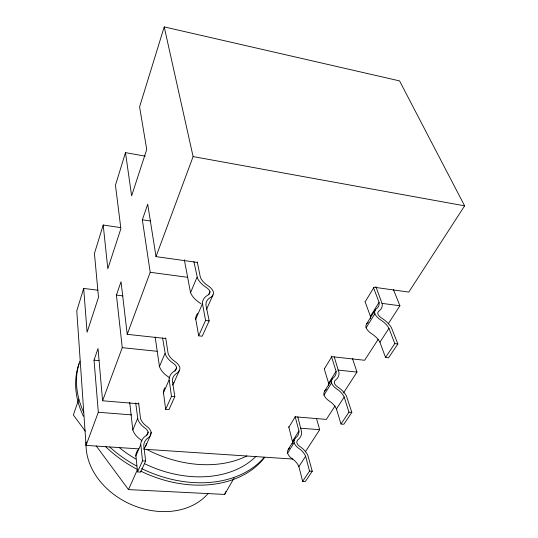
<?xml version="1.0" encoding="UTF-8"?>
<svg xmlns="http://www.w3.org/2000/svg" width="538" height="538" viewBox="0 0 538 538"><rect width="100%" height="100%" fill="white"/><g stroke="black" fill="none" stroke-linecap="round" stroke-linejoin="round"><path stroke-width="0.81" d="M193.909 261.697L197.527 278.395A21.137 13.302 23.9 0 0 205.146 286.693L206.969 287.944A8.796 5.669 23.5 0 1 209.8 291.24L209.975 292.067A8.776 5.642 23.4 0 1 208.388 294.804L206.948 295.671A21.507 13.995 24.8 0 0 202.362 303.035L205.57 320.466L198.67 335.82L202.214 336.216L209.161 320.89L205.906 304.784A17.774 11.56 24.8 0 1 210.385 297.514A12.482 8.03 23.4 0 0 213.485 292.114A12.509 8.057 23.5 0 0 207.917 285.665A17.519 11.022 23.9 0 1 200.392 277.494L197.258 261.966M162.57 337.871L165.401 354.582A19.503 13.591 23.6 0 0 172.261 362.619L173.929 363.802A8.097 5.77 23.1 0 1 176.471 366.99L176.605 367.81A8.083 5.75 23.1 0 1 175.018 370.615L173.639 371.543A19.792 14.223 24.7 0 0 169.087 379.082L171.481 396.351L165.65 409.324L168.952 409.6L174.823 396.647L172.342 380.689A16.355 11.749 24.7 0 1 176.794 373.251A11.5 8.171 23.1 0 0 179.894 367.73A11.52 8.204 23.1 0 0 174.897 361.482A16.16 11.264 23.6 0 1 168.125 353.567L165.677 337.817M198.67 335.82L195.637 318.409A21.164 14.055 24.8 0 1 197.527 313.479M135.697 402.975L137.943 419.721A18.104 13.658 23.3 0 0 144.171 427.475L145.704 428.598A7.505 5.777 22.7 0 1 148.011 431.678L148.111 432.491A7.492 5.757 22.6 0 1 146.544 435.309L145.22 436.264A18.332 14.237 24.6 0 0 140.741 443.843L142.523 460.817L137.533 471.92L140.62 472.095L145.643 461.005L143.754 445.343A15.145 11.762 24.6 0 1 148.138 437.865A10.659 8.191 22.6 0 0 151.205 432.317A10.673 8.218 22.7 0 0 146.686 426.271A15.003 11.318 23.3 0 1 140.532 418.631L138.622 402.821M165.65 409.324L163.391 392.101A19.503 14.237 24.7 0 1 164.823 387.864M137.533 471.92L135.852 455.02A18.077 14.217 24.6 0 1 137.795 450.05M97.822 290.204L83.679 288.435L76.773 310.87L86.04 445.397L138.784 448.874M120.64 227.608L103.209 225.005L94.446 253.472L98.494 297.319L87.089 332.282L83.679 288.435M145.314 156.168L125.495 152.637L115.468 185.193L120.882 228.704L107.815 268.771L103.209 225.005M365.564 301.166L374.038 287.225L408.772 292.1L464.624 205.846L399.552 80.895L164.211 26.9L139.584 106.894L146.739 149.477L131.608 195.839L125.495 152.637M78.709 399.425L73.376 415.013L85.293 431.14M86.04 445.397L98.319 412.269L94.029 360.151L98.024 348.543L102.583 400.776L138.737 403.782M102.583 400.776L122.274 347.662L116.423 295.086L121.03 281.71L127.217 334.32L165.791 338.536M127.217 334.32L150.21 272.295L142.348 219.793L147.708 204.218L156.02 256.619L197.352 262.423M156.02 256.619L193.108 156.585L164.211 26.9M141.951 440.925A7.404 5.777 22.6 0 0 140.828 439.795L139.315 438.685A17.862 13.652 23.3 0 1 133.195 430.978L132.805 429.929L137.546 418.665M169.49 377.992A7.983 5.777 23 0 0 168.26 376.815L166.619 375.645A19.22 13.618 23.6 0 1 159.894 367.662L159.45 366.586L164.951 353.5M201.01 303.849A8.655 5.696 23.4 0 0 200.297 303.257L198.509 302.02A20.807 13.376 23.8 0 1 191.044 293.768L190.539 292.672L197.002 277.299M135.751 456.076L140.64 444.906M163.31 393.17L169.013 380.144M195.59 319.478L202.322 304.104M146.497 435.814L148.138 432.088M174.937 371.233L176.625 367.407M208.63 294.723L209.981 291.663M150.216 434.543L151.205 432.317M145.663 446.19L150.627 435.034M173.586 383.439L179.356 370.467M206.558 309.337L213.014 294.831M234.077 478.067L224.628 494.429L128.495 489.6L137.419 469.674M224.628 494.429L226.041 491.382M288.852 427.273L295.221 416.809L326.351 419.398L335.08 405.914M324.488 368.691L331.798 356.674L364.636 360.265L378.207 339.303M292.195 443.863A14.156 10.148 32.1 0 0 292.443 441.348L298.94 430.925L295.133 416.466M328.59 385.201A15.172 10.047 31.1 0 0 328.637 383.278L336.102 371.301L331.314 356.075M370.366 318.778A16.348 9.785 30.2 0 0 370.406 316.257L379.075 302.349L373.412 287.467M288.455 449.062L294.965 438.638M324.744 390.944L332.235 378.94M366.681 323.762L375.396 309.801M297.81 416.876L301.683 432.344A17.303 12.233 31.9 0 1 298.812 438.968L297.817 439.842A7.108 5.037 33.5 0 0 296.828 442.518L297.023 443.285A7.095 5.017 33.4 0 0 299.478 446.231L301.024 447.327A17.559 12.663 33.8 0 1 307.797 455.202L312.262 471.254L305.362 481.517L302.652 481.362L298.886 466.594A14.318 10.464 34 0 0 292.329 458.874A9.966 7.142 33.7 0 1 287.595 453.117L294.118 442.7A10.108 7.162 33.5 0 1 296.082 437.455A14.338 10.141 31.9 0 0 298.94 430.925M334.206 356.761L339.048 372.814A18.561 12.078 30.9 0 1 336.297 379.398L335.288 380.245A7.633 4.976 32.3 0 0 334.354 382.908L334.596 383.695A7.619 4.963 32.2 0 0 337.306 386.735L338.98 387.885A18.87 12.556 32.5 0 1 346.452 396.042L351.839 412.404L343.869 424.253L341.005 424.018L336.432 408.961A15.373 10.397 32.7 0 0 329.209 400.965A10.686 7.081 32.4 0 1 323.99 395.013L331.509 383.009A10.854 7.075 32.3 0 1 333.358 377.784A15.38 10.014 30.9 0 0 336.102 371.301M375.887 286.7L382.262 303.97A20.02 11.722 30.1 0 1 379.707 310.413L378.685 311.22A8.238 4.835 31.2 0 0 377.837 313.836L378.133 314.629A8.225 4.815 31.2 0 0 381.153 317.763L382.982 318.973A20.404 12.233 31.3 0 1 391.294 327.4L397.864 343.964L388.557 357.804L385.517 357.467L379.922 342.208A16.597 10.175 31.6 0 0 371.899 333.943A11.52 6.9 31.4 0 1 366.096 327.797L374.845 313.822A11.715 6.873 31.2 0 1 376.526 308.691A16.591 9.711 30.1 0 0 379.075 302.349M305.302 451.907L319.68 429.701L316.519 418.517M343.473 392.955L356.99 372.074L352.477 358.564M388.16 323.937L399.922 305.766L393.419 289.552M298.886 466.594L305.618 456.264A14.506 10.464 33.8 0 0 298.94 448.49A10.094 7.135 33.4 0 1 294.118 442.7M336.432 408.961L344.192 397.044A15.595 10.37 32.5 0 0 336.835 388.994A10.834 7.055 32.2 0 1 331.509 383.009M379.922 342.208L388.967 328.321A16.86 10.108 31.3 0 0 380.776 320.002A11.695 6.853 31.2 0 1 374.845 313.822M302.652 481.362L309.525 471.086L305.618 456.264M341.005 424.018L348.94 412.148L344.192 397.044M385.517 357.467L394.791 343.6L388.967 328.321M142.523 460.817L145.643 461.005M309.525 471.086L312.262 471.254M143.807 449.203L292.827 459.042M98.319 412.269L131.561 414.885M300.52 428.194L319.68 429.701M171.481 396.351L174.823 396.647M348.94 412.148L351.839 412.404M94.029 360.151L99.019 360.642M122.274 347.662L157.056 351.28M337.824 370.083L356.99 372.074M394.791 343.6L397.864 343.964M205.57 320.466L209.161 320.89M116.423 295.086L123.014 295.9M150.21 272.295L187.661 277.319M381.926 303.358L399.922 305.766M142.348 219.793L150.573 221.057M193.108 156.585L464.624 205.846M96.221 445.921L128.495 489.6M364.946 301.374L370.406 316.257M324.266 368.873L328.637 383.278M288.718 426.742L292.443 441.348M184.332 259.78L190.539 292.672M155.159 337.003L159.45 366.586M129.712 402.411L132.805 429.929M145.986 445.323A10.511 8.184 22.5 0 1 143.969 448.43M146.249 443.473A10.511 8.184 22.5 0 1 146.181 444.415M173.902 382.572A11.332 8.184 23 0 1 172.55 384.993M206.693 308.335A12.287 8.07 23.3 0 1 206.531 309.242M368.301 322.269A16.348 9.785 30.2 0 1 367.81 322.639A11.54 6.927 31.4 0 0 366.096 327.797M326.351 389.391A15.172 10.047 31.1 0 1 325.867 389.781A10.706 7.102 32.5 0 0 323.99 395.013M287.595 453.117A9.98 7.162 33.8 0 1 289.572 447.878M246.848 455.955A99.846 71.904 24.5 0 1 146.531 449.331M256.048 456.345A98.407 71.971 24.5 0 1 144.554 463.689M135.784 459.001A98.407 71.971 24.5 0 1 119.322 447.623M264.091 457.508A105.018 76.84 24.5 0 1 141.75 468.632M136.618 465.989A105.018 76.84 24.5 0 1 109.765 447.058M83.619 412.195A105.018 76.84 24.5 0 1 79.886 361.2M264.79 457.253A104.715 76.847 24.5 0 1 140.64 471.08M136.968 469.217A104.715 76.847 24.5 0 1 105.71 446.695M83.397 416.21A104.715 76.847 24.5 0 1 79.039 363.782M208.219 493.346A68.387 53.518 24.4 0 1 132.227 504.98A68.387 53.518 24.4 0 1 86.154 441.98"/></g></svg>
